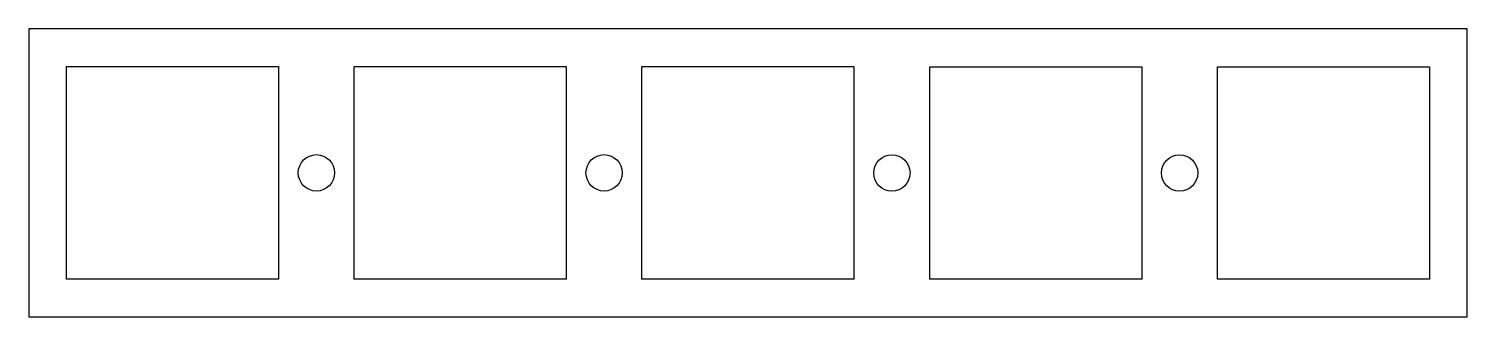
# Model space of a CAD drawing. Header units: millimetres. Extents: x 42 to 137, y -58.7 to -39.6.
import ezdxf

# ---------------------------------------------------------------- set-up
doc = ezdxf.new("R2010")
doc.units = ezdxf.units.MM
doc.layers.add('Edge.Cuts', color=254, linetype='CONTINUOUS', true_color=0xd0d2cd)

msp = doc.modelspace()

# ---------------------------------------------------------------- linework, layer by layer
at = {"layer": 'Edge.Cuts', "linetype": 'CONTINUOUS'}
for p, q in [((42.05, -39.65), (42.05, -58.65)), ((137.05, -39.65), (42.05, -39.65)), ((137.05, -58.650052), (137.05, -39.65)), ((44.549005, -56.14), (44.549005, -42.14)), ((44.549005, -42.14), (58.549005, -42.14)), ((58.549005, -42.14), (58.549005, -56.14)), ((63.549005, -56.14), (63.549005, -42.14)), ((63.549005, -42.14), (77.549005, -42.14)), ((77.549005, -42.14), (77.549005, -56.14)), ((82.549005, -56.14), (82.549005, -42.14)), ((82.549005, -42.14), (96.549005, -42.14)), ((96.549005, -42.14), (96.549005, -56.14)), ((101.55, -56.15), (101.55, -42.15)), ((101.55, -42.15), (115.55, -42.15)), ((115.55, -42.15), (115.55, -56.15)), ((120.55, -56.15), (120.55, -42.15)), ((120.55, -42.15), (134.55, -42.15)), ((134.55, -42.15), (134.55, -56.15)), ((58.549005, -56.14), (44.549005, -56.14)), ((77.549005, -56.14), (63.549005, -56.14)), ((96.549005, -56.14), (82.549005, -56.14)), ((115.55, -56.15), (101.55, -56.15)), ((134.55, -56.15), (120.55, -56.15)), ((137.05, -58.650052), (42.05, -58.65))]:
    msp.add_line(p, q, dxfattribs=at)
at = {"layer": 'Edge.Cuts'}
for centre in [(61.049005, -49.14), (80.049005, -49.14), (99.05, -49.15), (118.05, -49.15)]:
    msp.add_circle(centre, 1.2, dxfattribs=at)

doc.saveas('drawing.dxf')
